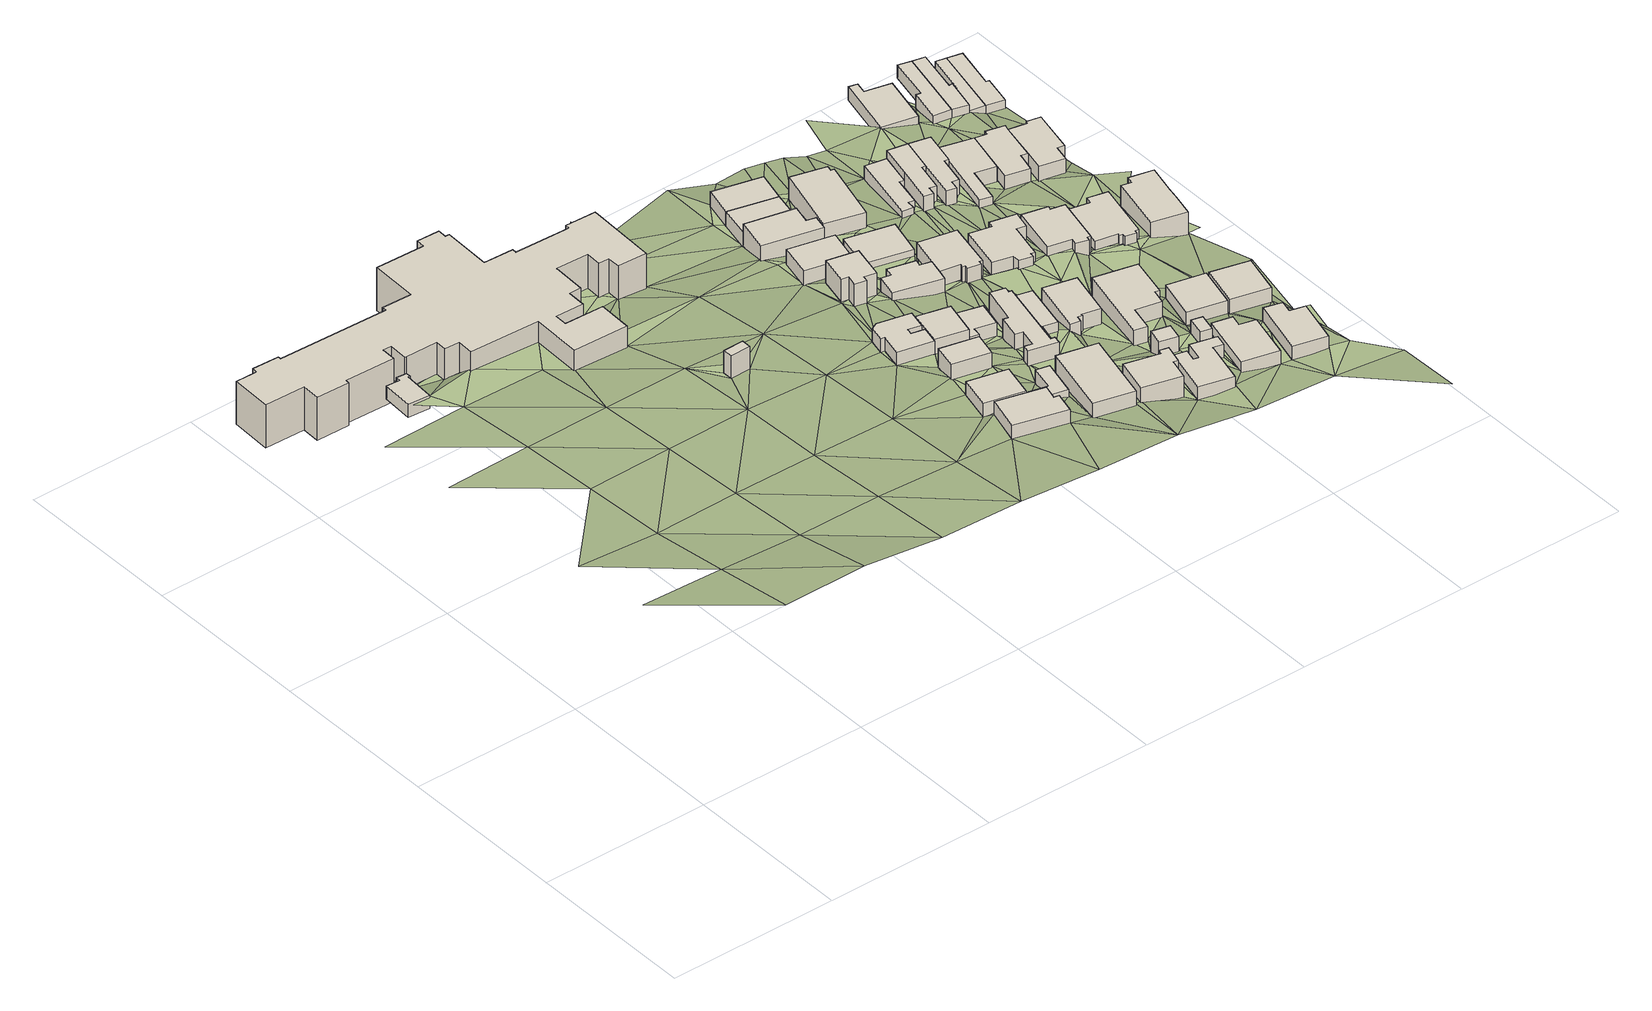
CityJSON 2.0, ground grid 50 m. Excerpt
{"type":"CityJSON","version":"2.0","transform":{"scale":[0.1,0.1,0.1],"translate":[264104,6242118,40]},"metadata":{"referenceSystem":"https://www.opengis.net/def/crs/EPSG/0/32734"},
"CityObjects":{
"building1":{"type":"Building","attributes":{"building":"school","building:levels":"1","footprint":{"type":"Polygon"},"plus_code":"C5XXXQXJ+XHW","ground_height":53.43,"building_height":4.1,"roof_height":57.53},"geometry":[{"type":"Solid","lod":"1","boundaries":[[[[0,1,2,3]],[[1,4,5,2]],[[4,6,7,5]],[[6,8,9,7]],[[8,10,11,9]],[[10,12,13,11]],[[12,14,15,13]],[[14,16,17,15]],[[16,0,3,17]],[[3,2,5,7,9,11,13,15,17]],[[16,14,12,10,8,6,4,1,0]]]]}]},
"building2":{"type":"Building","attributes":{"building":"school","building:levels":"3","footprint":{"type":"Polygon"},"plus_code":"C8X2X3XG+XJR","ground_height":52.92,"building_height":9.7,"roof_height":62.62},"geometry":[{"type":"Solid","lod":"1","boundaries":[[[[18,19,3,20,21,2]],[[19,22,23,20,3]],[[22,24,25,23]],[[24,26,27,25]],[[26,28,29,27]],[[28,30,31,29]],[[30,32,33,31]],[[32,34,35,33]],[[34,36,37,35]],[[36,38,39,37]],[[38,40,41,39]],[[40,42,43,41]],[[42,44,45,43]],[[44,46,47,45]],[[46,48,49,47]],[[48,50,51,49]],[[50,52,53,51]],[[52,54,55,53]],[[54,56,57,55]],[[56,58,59,57]],[[58,60,61,59]],[[60,62,63,61]],[[62,64,65,63]],[[64,66,67,65]],[[66,68,69,67]],[[68,70,71,69]],[[70,72,73,71]],[[72,74,75,73]],[[74,76,77,75]],[[76,78,79,77]],[[78,80,81,79]],[[80,82,83,81]],[[82,84,85,83]],[[84,86,87,85]],[[86,88,89,87]],[[88,90,91,89]],[[90,92,93,91]],[[92,94,95,93]],[[94,96,97,95]],[[96,98,99,97]],[[98,100,101,99]],[[100,102,103,101]],[[102,104,105,103]],[[104,106,107,105]],[[106,108,109,107]],[[108,110,111,109]],[[110,112,113,111]],[[112,114,115,113]],[[114,18,2,21,115]],[[21,20,23,25,27,29,31,33,35,37,39,41,43,45,47,49,51,53,55,57,59,61,63,65,67,69,71,73,75,77,79,81,83,85,87,89,91,93,95,97,99,101,103,105,107,109,111,113,115]],[[114,112,110,108,106,104,102,100,98,96,94,92,90,88,86,84,82,80,78,76,74,72,70,68,66,64,62,60,58,56,54,52,50,48,46,44,42,40,38,36,34,32,30,28,26,24,22,19,18]]]]}]},
"building3":{"type":"Building","attributes":{"address":"107 Mountain Road Woodstock Cape Town","building":"office","building:levels":"2","footprint":{"type":"Polygon"},"plus_code":"C9X7XHXH+XFV","ground_height":60.04,"building_height":6.9,"roof_height":66.94},"geometry":[{"type":"Solid","lod":"1","boundaries":[[[[116,117,118,119]],[[117,120,121,118]],[[120,122,123,121]],[[122,116,119,123]],[[119,118,121,123]],[[122,120,117,116]]]]}]},
"building4":{"type":"Building","attributes":{"address":"113 Mountain Road Woodstock Cape Town","building":"house","building:levels":"1","footprint":{"type":"Polygon"},"plus_code":"CFX9XHXG+X7X","ground_height":62.01,"building_height":4.1,"roof_height":66.11},"geometry":[{"type":"Solid","lod":"1","boundaries":[[[[124,125,126,127]],[[125,128,129,126]],[[128,130,131,129]],[[130,132,133,131]],[[132,134,135,133]],[[134,124,127,135]],[[127,126,129,131,133,135]],[[134,132,130,128,125,124]]]]}]},
"building5":{"type":"Building","attributes":{"address":"111 Mountain Road Woodstock Cape Town","building":"house","building:levels":"1","footprint":{"type":"Polygon"},"plus_code":"CFX9XMX2+X7W","ground_height":60.05,"building_height":4.1,"roof_height":64.15},"geometry":[{"type":"Solid","lod":"1","boundaries":[[[[136,137,138,139]],[[137,140,141,138]],[[140,142,143,141]],[[142,136,139,143]],[[139,138,141,143]],[[142,140,137,136]]]]}]},
"building6":{"type":"Building","attributes":{"address":"107 Mountain Road Woodstock Cape Town","building":"yes","building:levels":"1","footprint":{"type":"Polygon"},"plus_code":"CFX5X6XV+XGR","ground_height":58.37,"building_height":4.1,"roof_height":62.47},"geometry":[{"type":"Solid","lod":"1","boundaries":[[[[144,145,146,147]],[[145,148,149,146]],[[148,150,151,149]],[[150,152,153,151]],[[152,154,155,153]],[[154,156,157,155]],[[156,158,159,157]],[[158,160,161,159]],[[160,162,163,161]],[[162,164,165,163]],[[164,144,147,165]],[[147,146,149,151,153,155,157,159,161,163,165]],[[164,162,160,158,156,154,152,150,148,145,144]]]]}]},
"building7":{"type":"Building","attributes":{"building":"service","building:levels":"1","footprint":{"type":"Polygon"},"plus_code":"CFXGXWXQ+X8V","ground_height":60.05,"building_height":4.1,"roof_height":64.15},"geometry":[{"type":"Solid","lod":"1","boundaries":[[[[166,167,168,169]],[[167,170,171,168]],[[170,172,173,171]],[[172,166,169,173]],[[169,168,171,173]],[[172,170,167,166]]]]}]},
"building8":{"type":"Building","attributes":{"address":"Woodstock Cape Town","building":"yes","building:levels":"1","footprint":{"type":"Polygon"},"plus_code":"CGX4XGXR+XPR","ground_height":57.74,"building_height":4.1,"roof_height":61.84},"geometry":[{"type":"Solid","lod":"1","boundaries":[[[[174,175,176,177]],[[175,178,179,176]],[[178,180,181,179]],[[180,182,183,181]],[[182,184,185,183]],[[184,174,177,185]],[[177,176,179,181,183,185]],[[184,182,180,178,175,174]]]]}]},
"building9":{"type":"Building","attributes":{"address":"8 Balfour Street Woodstock Cape Town","building":"semidetached_house","building:levels":"1","footprint":{"type":"Polygon"},"plus_code":"CFXQX2X3+XHR","ground_height":58.37,"building_height":4.1,"roof_height":62.47},"geometry":[{"type":"Solid","lod":"1","boundaries":[[[[186,187,188,189,190,191]],[[187,192,193,189,188]],[[192,194,195,193]],[[194,186,191,190,195]],[[190,189,193,195]],[[194,192,187,186]]]]}]},
"building10":{"type":"Building","attributes":{"address":"54 Palmerston Road Woodstock Cape Town","building":"house","building:levels":"1","footprint":{"type":"Polygon"},"plus_code":"CGXGX5XW+XVR","ground_height":59.86,"building_height":4.1,"roof_height":63.96},"geometry":[{"type":"Solid","lod":"1","boundaries":[[[[196,197,198,199]],[[197,200,201,198]],[[200,202,203,201]],[[202,196,199,203]],[[199,198,201,203]],[[202,200,197,196]]]]}]},
"building11":{"type":"Building","attributes":{"address":"1 Balfour Street Woodstock Cape Town","building":"house","building:levels":"2","footprint":{"type":"Polygon"},"plus_code":"CFXHXQX2+X3X","ground_height":56.08,"building_height":6.9,"roof_height":62.98},"geometry":[{"type":"Solid","lod":"1","boundaries":[[[[204,205,206,207]],[[205,208,209,206]],[[208,210,211,209]],[[210,212,213,211]],[[212,214,215,213]],[[214,216,217,215]],[[216,218,219,217]],[[218,204,207,219]],[[207,206,209,211,213,215,217,219]],[[218,216,214,212,210,208,205,204]]]]}]},
"building12":{"type":"Building","attributes":{"address":"10 Balfour Street Woodstock Cape Town","building":"semidetached_house","building:levels":"1","footprint":{"type":"Polygon"},"plus_code":"CGX6X3XF+X4V","ground_height":55.9,"building_height":4.1,"roof_height":60},"geometry":[{"type":"Solid","lod":"1","boundaries":[[[[186,194,220,191]],[[194,221,222,220]],[[221,223,224,222]],[[223,225,226,224]],[[225,227,228,226]],[[227,186,191,228]],[[191,220,222,224,226,228]],[[227,225,223,221,194,186]]]]}]},
"building13":{"type":"Building","attributes":{"building":"house","building:levels":"1","footprint":{"type":"Polygon"},"plus_code":"CFXMXJX7+XXV","ground_height":53.31,"building_height":4.1,"roof_height":57.41},"geometry":[{"type":"Solid","lod":"1","boundaries":[[[[229,230,231,232]],[[230,233,234,231]],[[233,235,236,234]],[[235,237,238,236]],[[237,239,240,238]],[[239,229,232,240]],[[232,231,234,236,238,240]],[[239,237,235,233,230,229]]]]}]},
"building14":{"type":"Building","attributes":{"address":"12B Balfour Street Woodstock Cape Town","building":"semidetached_house","building:levels":"1","footprint":{"type":"Polygon"},"plus_code":"CGXGXVX8+X3X","ground_height":57.74,"building_height":4.1,"roof_height":61.84},"geometry":[{"type":"Solid","lod":"1","boundaries":[[[[241,242,243,244,245]],[[242,246,247,243]],[[246,248,249,247]],[[248,250,251,249]],[[250,252,253,251]],[[252,254,255,253]],[[254,256,257,255]],[[256,258,259,257]],[[258,260,261,259]],[[260,262,263,261]],[[262,264,265,263]],[[264,266,267,268,265]],[[266,269,270,271,268,267]],[[269,241,245,244,271,270]],[[244,243,247,249,251,253,255,257,259,261,263,265,268,271]],[[269,266,264,262,260,258,256,254,252,250,248,246,242,241]]]]}]},
"building15":{"type":"Building","attributes":{"address":"52 Palmerston Road Woodstock Cape Town","building":"house","building:levels":"1","footprint":{"type":"Polygon"},"plus_code":"CHX5X5X6+XWR","ground_height":59.86,"building_height":4.1,"roof_height":63.96},"geometry":[{"type":"Solid","lod":"1","boundaries":[[[[272,273,274,275]],[[273,276,277,274]],[[276,278,279,277]],[[278,280,281,279]],[[280,282,283,281]],[[282,284,285,283]],[[284,286,287,285]],[[286,272,275,287]],[[275,274,277,279,281,283,285,287]],[[286,284,282,280,278,276,273,272]]]]}]},
"building16":{"type":"Building","attributes":{"address":"101 Mountain Road Woodstock Cape Town","building":"house","building:levels":"1","footprint":{"type":"Polygon"},"plus_code":"CFXJXHXF+X3R","ground_height":53.31,"building_height":4.1,"roof_height":57.41},"geometry":[{"type":"Solid","lod":"1","boundaries":[[[[288,289,290,291,292,293]],[[289,294,295,291,290]],[[294,296,297,295]],[[296,298,299,297]],[[298,300,301,299]],[[300,288,293,292,301]],[[292,291,295,297,299,301]],[[300,298,296,294,289,288]]]]}]},
"building17":{"type":"Building","attributes":{"address":"3 Balfour Street Woodstock Cape Town","building":"carport","building:levels":"1","footprint":{"type":"Polygon"},"plus_code":"CGX6XMXF+XXX","ground_height":53.8,"building_height":4.1,"roof_height":57.9},"geometry":[{"type":"Solid","lod":"1","boundaries":[[[[302,303,304,305]],[[303,306,307,304]],[[306,308,309,307]],[[308,310,311,309]],[[310,312,313,311]],[[312,314,315,313]],[[314,316,317,315]],[[316,318,319,317]],[[318,302,305,319]],[[305,304,307,309,311,313,315,317,319]],[[318,316,314,312,310,308,306,303,302]]]]}]},
"building18":{"type":"Building","attributes":{"address":"Balfour Street Woodstock Cape Town","building":"semidetached_house","building:levels":"1","footprint":{"type":"Polygon"},"plus_code":"CGXWX6X9+X5W","ground_height":55.9,"building_height":4.1,"roof_height":60},"geometry":[{"type":"Solid","lod":"1","boundaries":[[[[241,269,270,245]],[[269,266,267,270]],[[266,320,321,267]],[[320,322,323,321]],[[322,324,325,323]],[[324,241,245,325]],[[245,270,267,321,323,325]],[[324,322,320,266,269,241]]]]}]},
"building19":{"type":"Building","attributes":{"address":"99 Mountain Road Woodstock Cape Town","building":"house","building:levels":"1","footprint":{"type":"Polygon"},"plus_code":"CFXPXHXM+X3W","ground_height":50.61,"building_height":4.1,"roof_height":54.71},"geometry":[{"type":"Solid","lod":"1","boundaries":[[[[326,327,293,328]],[[327,329,330,293]],[[329,331,332,330]],[[331,326,328,332]],[[328,293,330,332]],[[331,329,327,326]]]]}]},
"building20":{"type":"Building","attributes":{"address":"97 Mountain Road Woodstock Cape Town","building":"house","building:levels":"1","footprint":{"type":"Polygon"},"plus_code":"CFXRXMXP+X4W","ground_height":50.61,"building_height":4.1,"roof_height":54.71},"geometry":[{"type":"Solid","lod":"1","boundaries":[[[[326,331,332,328]],[[331,333,334,332]],[[333,335,336,334]],[[335,326,328,336]],[[328,332,334,336]],[[335,333,331,326]]]]}]},
"building21":{"type":"Building","attributes":{"address":"50 Palmerston Road Woodstock Cape Town","building":"house","building:levels":"1","footprint":{"type":"Polygon"},"plus_code":"CHXPXHXM+XPX","ground_height":57.45,"building_height":4.1,"roof_height":61.55},"geometry":[{"type":"Solid","lod":"1","boundaries":[[[[337,338,339,340]],[[338,341,342,339]],[[341,343,344,342]],[[343,345,346,344]],[[345,347,348,346]],[[347,349,350,348]],[[349,351,352,350]],[[351,353,354,352]],[[353,355,356,354]],[[355,337,340,356]],[[340,339,342,344,346,348,350,352,354,356]],[[355,353,351,349,347,345,343,341,338,337]]]]}]},
"building22":{"type":"Building","attributes":{"building":"yes","building:levels":"1","footprint":{"type":"Polygon"},"plus_code":"CGXCXXXW+XGV","ground_height":51.17,"building_height":4.1,"roof_height":55.27},"geometry":[{"type":"Solid","lod":"1","boundaries":[[[[357,358,359,360]],[[358,361,362,359]],[[361,363,364,362]],[[363,357,360,364]],[[360,359,362,364]],[[363,361,358,357]]]]}]},
"building23":{"type":"Building","attributes":{"building":"yes","building:levels":"1","footprint":{"type":"Polygon"},"plus_code":"CHXQXGX3+X8W","ground_height":57.45,"building_height":4.1,"roof_height":61.55},"geometry":[{"type":"Solid","lod":"1","boundaries":[[[[365,366,367,368]],[[366,369,370,367]],[[369,371,372,370]],[[371,365,368,372]],[[368,367,370,372]],[[371,369,366,365]]]]}]},
"building24":{"type":"Building","attributes":{"address":"18 Balfour Street Woodstock Cape Town","building":"house","building:levels":"1","footprint":{"type":"Polygon"},"plus_code":"CHXCXCX9+X6X","ground_height":55.25,"building_height":4.1,"roof_height":59.35},"geometry":[{"type":"Solid","lod":"1","boundaries":[[[[373,374,375,376]],[[374,377,378,375]],[[377,379,380,378]],[[379,381,382,380]],[[381,383,384,382]],[[383,385,386,384]],[[385,387,388,386]],[[387,373,376,388]],[[376,375,378,380,382,384,386,388]],[[387,385,383,381,379,377,374,373]]]]}]},
"building25":{"type":"Building","attributes":{"address":"7 Balfour Street Woodstock Cape Town","building":"house","building:levels":"1","footprint":{"type":"Polygon"},"plus_code":"CGXWXXXJ+X3X","ground_height":53.8,"building_height":4.1,"roof_height":57.9},"geometry":[{"type":"Solid","lod":"1","boundaries":[[[[389,390,305,304]],[[390,391,392,305]],[[391,393,394,392]],[[393,395,396,394]],[[395,397,398,396]],[[397,399,400,398]],[[399,401,402,400]],[[401,403,404,402]],[[403,405,406,404]],[[405,407,408,406]],[[407,389,304,408]],[[304,305,392,394,396,398,400,402,404,406,408]],[[407,405,403,401,399,397,395,393,391,390,389]]]]}]},
"building26":{"type":"Building","attributes":{"address":"113 Chamberlain Street Woodstock Cape Town","building":"house","building:levels":"1","footprint":{"type":"Polygon"},"plus_code":"CGXHXHXV+X3X","ground_height":51.17,"building_height":4.1,"roof_height":55.27},"geometry":[{"type":"Solid","lod":"1","boundaries":[[[[409,410,411,412]],[[410,413,414,411]],[[413,415,416,414]],[[415,417,418,416]],[[417,419,420,418]],[[419,409,412,420]],[[412,411,414,416,418,420]],[[419,417,415,413,410,409]]]]}]},
"building27":{"type":"Building","attributes":{"building":"yes","building:levels":"1","footprint":{"type":"Polygon"},"plus_code":"CJX6XWXW+XPV","ground_height":57.45,"building_height":4.1,"roof_height":61.55},"geometry":[{"type":"Solid","lod":"1","boundaries":[[[[421,422,423,424]],[[422,425,426,423]],[[425,427,428,426]],[[427,421,424,428]],[[424,423,426,428]],[[427,425,422,421]]]]}]},
"building28":{"type":"Building","attributes":{"address":"20 Balfour Street Woodstock Cape Town","building":"house","building:levels":"1","footprint":{"type":"Polygon"},"plus_code":"CJX4X6X7+XFW","ground_height":55.25,"building_height":4.1,"roof_height":59.35},"geometry":[{"type":"Solid","lod":"1","boundaries":[[[[429,430,431,432]],[[430,433,434,431]],[[433,435,436,434]],[[435,437,438,436]],[[437,439,440,438]],[[439,441,442,440]],[[441,443,444,442]],[[443,429,432,444]],[[432,431,434,436,438,440,442,444]],[[443,441,439,437,435,433,430,429]]]]}]},
"building29":{"type":"Building","attributes":{"address":"48 Palmerston Road Woodstock Cape Town","building":"house","building:levels":"1","footprint":{"type":"Polygon"},"plus_code":"CJXGXVX4+X6V","ground_height":56.21,"building_height":4.1,"roof_height":60.31},"geometry":[{"type":"Solid","lod":"1","boundaries":[[[[445,446,447,448]],[[446,449,450,447]],[[449,451,452,450]],[[451,453,454,452]],[[453,455,456,454]],[[455,445,448,456]],[[448,447,450,452,454,456]],[[455,453,451,449,446,445]]]]}]},
"building30":{"type":"Building","attributes":{"address":"Balfour Street Woodstock Cape Town","building":"house","building:levels":"1","footprint":{"type":"Polygon"},"plus_code":"CHXHXXX6+X2X","ground_height":51.7,"building_height":4.1,"roof_height":55.8},"geometry":[{"type":"Solid","lod":"1","boundaries":[[[[457,458,459,460]],[[458,461,462,459]],[[461,463,464,462]],[[463,465,466,464]],[[465,467,468,466]],[[467,469,470,468]],[[469,471,472,470]],[[471,473,474,472]],[[473,475,476,474]],[[475,477,478,476]],[[477,479,480,478]],[[479,457,460,480]],[[460,459,462,464,466,468,470,472,474,476,478,480]],[[479,477,475,473,471,469,467,465,463,461,458,457]]]]}]},
"building31":{"type":"Building","attributes":{"address":"46 Palmerston Road Woodstock Cape Town","building":"house","building:levels":"1","footprint":{"type":"Polygon"},"plus_code":"CMX6X3XX+XVW","ground_height":56.21,"building_height":4.1,"roof_height":60.31},"geometry":[{"type":"Solid","lod":"1","boundaries":[[[[481,482,483,484]],[[482,485,486,483]],[[485,487,488,486]],[[487,489,490,488]],[[489,491,492,490]],[[491,481,484,492]],[[484,483,486,488,490,492]],[[491,489,487,485,482,481]]]]}]},
"building32":{"type":"Building","attributes":{"address":"22 Balfour Street Woodstock 7925 Cape Town","building":"house","building:levels":"1","footprint":{"type":"Polygon"},"plus_code":"CJXRX3X6+XWR","ground_height":52.6,"building_height":4.1,"roof_height":56.7},"geometry":[{"type":"Solid","lod":"1","boundaries":[[[[493,494,495,496]],[[494,497,498,495]],[[497,499,500,498]],[[499,493,496,500]],[[496,495,498,500]],[[499,497,494,493]]]]}]},
"building33":{"type":"Building","attributes":{"address":"109 Chamberlain Street Woodstock Cape Town","building":"house","building:levels":"1","footprint":{"type":"Polygon"},"plus_code":"CHXHXVX3+X8V","ground_height":46.69,"building_height":4.1,"roof_height":50.79},"geometry":[{"type":"Solid","lod":"1","boundaries":[[[[501,502,503,504]],[[502,505,506,503]],[[505,507,508,506]],[[507,509,510,508]],[[509,511,512,510]],[[511,513,514,512]],[[513,515,516,514]],[[515,501,504,516]],[[504,503,506,508,510,512,514,516]],[[515,513,511,509,507,505,502,501]]]]}]},
"building34":{"type":"Building","attributes":{"address":"9 Balfour Street Woodstock Cape Town","building":"house","building:levels":"1","footprint":{"type":"Polygon"},"plus_code":"CJX9X3XG+X8V","ground_height":51.7,"building_height":4.1,"roof_height":55.8},"geometry":[{"type":"Solid","lod":"1","boundaries":[[[[517,518,519,520]],[[518,521,522,519]],[[521,523,524,522]],[[523,525,526,524]],[[525,527,528,526]],[[527,529,530,528]],[[529,531,532,530]],[[531,533,534,532]],[[533,535,536,534]],[[535,517,520,536]],[[520,519,522,524,526,528,530,532,534,536]],[[535,533,531,529,527,525,523,521,518,517]]]]}]},
"building35":{"type":"Building","attributes":{"address":"107 Chamberlain Street Woodstock Cape Town","building":"house","building:levels":"1","footprint":{"type":"Polygon"},"plus_code":"CHXRXQXV+XFW","ground_height":49.17,"building_height":4.1,"roof_height":53.27},"geometry":[{"type":"Solid","lod":"1","boundaries":[[[[502,501,504,537,538,503]],[[501,539,540,537,504]],[[539,541,542,540]],[[541,543,544,542]],[[543,545,546,544]],[[545,547,548,546]],[[547,549,550,548]],[[549,551,552,550]],[[551,502,503,538,552]],[[538,537,540,542,544,546,548,550,552]],[[551,549,547,545,543,541,539,501,502]]]]}]},
"building36":{"type":"Building","attributes":{"address":"24 Balfour Street Woodstock 7925 Cape Town","building":"house","building:levels":"1","footprint":{"type":"Polygon"},"plus_code":"CMX9XMXP+XFV","ground_height":52.6,"building_height":4.1,"roof_height":56.7},"geometry":[{"type":"Solid","lod":"1","boundaries":[[[[553,554,555,556]],[[554,557,558,555]],[[557,559,560,558]],[[559,553,556,560]],[[556,555,558,560]],[[559,557,554,553]]]]}]},
"building37":{"type":"Building","attributes":{"address":"105 Chamberlain Street Woodstock Cape Town","building":"house","building:levels":"1","footprint":{"type":"Polygon"},"plus_code":"CJX4XMXR+X4W","ground_height":49.17,"building_height":4.1,"roof_height":53.27},"geometry":[{"type":"Solid","lod":"1","boundaries":[[[[551,549,550,552]],[[549,561,562,550]],[[561,563,564,562]],[[563,565,566,564]],[[565,567,568,566]],[[567,569,570,568]],[[569,571,572,570]],[[571,573,574,572]],[[573,551,552,574]],[[552,550,562,564,566,568,570,572,574]],[[573,571,569,567,565,563,561,549,551]]]]}]},
"building38":{"type":"Building","attributes":{"address":"11 Balfour Street Woodstock Cape Town","building":"house","building:levels":"1","footprint":{"type":"Polygon"},"plus_code":"CJXXXWXG+X4X","ground_height":49.46,"building_height":4.1,"roof_height":53.56},"geometry":[{"type":"Solid","lod":"1","boundaries":[[[[575,576,577,578]],[[576,579,580,577]],[[579,581,582,580]],[[581,583,584,582]],[[583,585,586,584]],[[585,587,588,586]],[[587,589,590,588]],[[589,591,592,590]],[[591,593,594,592]],[[593,595,596,594]],[[595,597,598,596]],[[597,575,578,598]],[[578,577,580,582,584,586,588,590,592,594,596,598]],[[597,595,593,591,589,587,585,583,581,579,576,575]]]]}]},
"building39":{"type":"Building","attributes":{"address":"Chamberlain Street Woodstock Cape Town","building":"house","building:levels":"1","footprint":{"type":"Polygon"},"plus_code":"CJXHXCXW+X4X","ground_height":47.06,"building_height":4.1,"roof_height":51.16},"geometry":[{"type":"Solid","lod":"1","boundaries":[[[[599,600,601,602]],[[600,603,604,601]],[[603,605,606,604]],[[605,607,608,606]],[[607,609,610,608]],[[609,599,602,610]],[[602,601,604,606,608,610]],[[609,607,605,603,600,599]]]]}]},
"building40":{"type":"Building","attributes":{"address":"103 Chamberlain Street Woodstock Cape Town","building":"house","building:levels":"1","footprint":{"type":"Polygon"},"plus_code":"CMX2XMX5+X8X","ground_height":47.06,"building_height":4.1,"roof_height":51.16},"geometry":[{"type":"Solid","lod":"1","boundaries":[[[[611,612,602,601]],[[612,613,614,602]],[[613,615,616,614]],[[615,617,618,616]],[[617,619,620,618]],[[619,621,622,620]],[[621,623,624,622]],[[623,625,626,624]],[[625,627,628,626]],[[627,611,601,628]],[[601,602,614,616,618,620,622,624,626,628]],[[627,625,623,621,619,617,615,613,612,611]]]]}]},
"building41":{"type":"Building","attributes":{"address":"15 Balfour Street Woodstock Cape Town","building":"house","building:levels":"1","footprint":{"type":"Polygon"},"plus_code":"CMXJXRX6+X9R","ground_height":51.35,"building_height":4.1,"roof_height":55.45},"geometry":[{"type":"Solid","lod":"1","boundaries":[[[[629,630,631,632,633,634]],[[630,635,636,632,631]],[[635,637,638,636]],[[637,639,640,638]],[[639,641,642,640]],[[641,643,644,642]],[[643,645,646,644]],[[645,629,634,633,646]],[[633,632,636,638,640,642,644,646]],[[645,643,641,639,637,635,630,629]]]]}]},
"building42":{"type":"Building","attributes":{"address":"104 Chamberlain Street Woodstock 7925 Cape Town","building":"house","building:levels":"1","footprint":{"type":"Polygon"},"plus_code":"CJXMX2XQ+XXX","ground_height":42.56,"building_height":4.1,"roof_height":46.66},"geometry":[{"type":"Solid","lod":"1","boundaries":[[[[647,648,649,650]],[[648,651,652,649]],[[651,653,654,652]],[[653,655,656,654]],[[655,657,658,656]],[[657,647,650,658]],[[650,649,652,654,656,658]],[[657,655,653,651,648,647]]]]}]},
"building43":{"type":"Building","attributes":{"address":"101 Chamberlain Street Woodstock Cape Town","building":"house","building:levels":"1","footprint":{"type":"Polygon"},"plus_code":"CMXFXXX9+X9X","ground_height":47.06,"building_height":4.1,"roof_height":51.16},"geometry":[{"type":"Solid","lod":"1","boundaries":[[[[659,660,620,622]],[[660,661,662,620]],[[661,663,664,662]],[[663,665,666,664]],[[665,667,668,666]],[[667,669,670,668]],[[669,671,672,670]],[[671,673,674,672]],[[673,659,622,674]],[[622,620,662,664,666,668,670,672,674]],[[673,671,669,667,665,663,661,660,659]]]]}]},
"building44":{"type":"Building","attributes":{"address":"102 Chamberlain Street Woodstock 7925 Cape Town","building":"house","building:levels":"1","footprint":{"type":"Polygon"},"plus_code":"CMX7XXXV+XCW","ground_height":42.56,"building_height":4.1,"roof_height":46.66},"geometry":[{"type":"Solid","lod":"1","boundaries":[[[[675,676,677,678]],[[676,679,680,677]],[[679,681,682,680]],[[681,683,684,682]],[[683,685,686,684]],[[685,675,678,686]],[[678,677,680,682,684,686]],[[685,683,681,679,676,675]]]]}]},
"building45":{"type":"Building","attributes":{"address":"102A Chamberlain Street Woodstock 7925 Cape Town","building":"house","building:levels":"1","footprint":{"type":"Polygon"},"plus_code":"CMXFXHX9+X5R","ground_height":42.56,"building_height":4.1,"roof_height":46.66},"geometry":[{"type":"Solid","lod":"1","boundaries":[[[[676,675,678,677]],[[675,687,688,689,678]],[[687,690,691,692,689,688]],[[690,693,694,692,691]],[[693,695,696,694]],[[695,676,677,696]],[[677,678,689,692,694,696]],[[695,693,690,687,675,676]]]]}]},
"building46":{"type":"Building","attributes":{"address":"100 Chamberlain Street Woodstock 7925 Cape Town","building":"house","building:levels":"1","footprint":{"type":"Polygon"},"plus_code":"CMXQXCX9+XMW","ground_height":40.67,"building_height":4.1,"roof_height":44.77},"geometry":[{"type":"Solid","lod":"1","boundaries":[[[[697,698,688,691]],[[698,699,700,688]],[[699,701,702,700]],[[701,703,704,702]],[[703,705,706,704]],[[705,697,691,706]],[[691,688,700,702,704,706]],[[705,703,701,699,698,697]]]]}]},
"building47":{"type":"Building","attributes":{"address":"98 Chamberlain Street Woodstock 7925 Cape Town","building":"house","building:levels":"1","footprint":{"type":"Polygon"},"plus_code":"CMXWXVX6+X7W","ground_height":40.67,"building_height":4.1,"roof_height":44.77},"geometry":[{"type":"Solid","lod":"1","boundaries":[[[[701,699,700,702]],[[699,707,708,700]],[[707,709,710,708]],[[709,711,712,710]],[[711,713,714,712]],[[713,701,702,714]],[[702,700,708,710,712,714]],[[713,711,709,707,699,701]]]]}]},
"terrain1":{"type":"TINRelief","geometry":[{"type":"CompositeSurface","lod":"1","boundaries":[[[715,716,717]],[[718,717,719]],[[719,720,718]],[[716,721,717]],[[717,722,719]],[[723,724,720]],[[717,721,722]],[[725,726,723]],[[720,719,727]],[[719,722,728]],[[723,720,727]],[[727,719,728]],[[725,729,730]],[[722,721,731]],[[6,4,8]],[[4,732,8]],[[16,14,729]],[[732,4,1]],[[733,734,732]],[[732,1,733]],[[725,723,735]],[[729,725,736]],[[16,729,737]],[[738,728,722]],[[16,739,0]],[[727,735,723]],[[736,737,729]],[[738,722,731]],[[737,739,16]],[[725,740,736]],[[736,741,737]],[[735,740,725]],[[727,728,742]],[[743,728,738]],[[742,735,727]],[[742,728,743]],[[744,738,731]],[[745,740,735]],[[746,736,740]],[[740,745,746]],[[745,735,747]],[[743,738,748]],[[747,735,742]],[[748,738,744]],[[749,745,747]],[[743,750,742]],[[117,747,742]],[[748,751,743]],[[752,753,754]],[[120,117,742]],[[747,117,116]],[[753,755,754]],[[743,751,750]],[[747,116,122]],[[744,125,748]],[[756,755,749]],[[120,742,750]],[[757,754,758]],[[755,758,754]],[[747,759,749]],[[760,72,761]],[[125,744,762]],[[122,759,747]],[[763,755,756]],[[137,751,748]],[[758,755,763]],[[756,749,764]],[[759,122,120]],[[758,765,766]],[[748,125,124]],[[750,759,120]],[[748,124,137]],[[765,758,763]],[[767,760,768]],[[766,765,769]],[[751,154,750]],[[764,749,759]],[[763,756,764]],[[760,767,770]],[[751,137,136]],[[771,765,763]],[[772,767,768]],[[762,128,125]],[[751,136,773]],[[751,773,154]],[[759,750,148]],[[750,154,150]],[[763,764,774]],[[137,124,775]],[[150,148,750]],[[776,128,762]],[[775,124,777]],[[778,773,136]],[[124,134,777]],[[152,150,154]],[[773,166,154]],[[136,142,778]],[[779,774,780]],[[759,781,764]],[[148,782,759]],[[134,132,130]],[[777,783,775]],[[128,784,130]],[[785,773,778]],[[154,166,156]],[[786,767,779]],[[142,775,783]],[[784,128,776]],[[787,774,764]],[[785,778,142]],[[777,134,788]],[[788,134,130]],[[784,788,130]],[[148,145,782]],[[759,782,781]],[[142,783,174]],[[156,166,789]],[[162,160,164]],[[158,156,790]],[[783,791,174]],[[774,288,780]],[[158,164,160]],[[785,142,174]],[[158,790,792]],[[156,793,790]],[[776,794,784]],[[158,792,164]],[[145,212,782]],[[784,200,788]],[[780,795,779]],[[793,156,789]],[[144,214,145]],[[796,764,781]],[[164,792,144]],[[212,145,214]],[[787,764,796]],[[174,797,785]],[[789,785,798]],[[288,774,787]],[[184,788,200]],[[799,794,776]],[[208,782,210]],[[212,210,782]],[[797,174,184]],[[797,798,785]],[[208,781,782]],[[793,789,221]],[[144,792,186]],[[797,184,200]],[[781,208,205]],[[789,800,221]],[[798,800,789]],[[801,214,144]],[[799,776,337]],[[801,144,186]],[[216,214,218]],[[288,795,780]],[[802,794,799]],[[797,200,803]],[[804,800,798]],[[801,218,214]],[[796,781,805]],[[223,221,225]],[[205,806,781]],[[800,252,221]],[[796,805,787]],[[807,800,804]],[[252,225,221]],[[779,795,808]],[[197,794,802]],[[218,801,314]],[[197,803,200]],[[809,337,776]],[[810,205,204]],[[205,810,806]],[[218,314,204]],[[225,252,250]],[[273,799,337]],[[318,801,186]],[[225,250,227]],[[811,787,805]],[[186,227,812]],[[813,810,204]],[[204,314,310]],[[288,814,795]],[[312,310,314]],[[282,197,802]],[[803,815,816]],[[248,227,250]],[[318,186,812]],[[204,817,813]],[[817,204,310]],[[815,803,197]],[[818,816,819]],[[282,802,284]],[[278,273,337]],[[812,227,248]],[[278,276,273]],[[820,795,814]],[[229,811,805]],[[815,819,816]],[[229,813,817]],[[278,337,355]],[[820,808,795]],[[821,337,809]],[[815,197,822]],[[282,823,197]],[[358,229,817]],[[812,248,824]],[[817,310,825]],[[280,278,355]],[[246,242,241]],[[318,812,824]],[[822,197,826]],[[229,358,811]],[[823,371,197]],[[282,280,823]],[[248,246,824]],[[825,310,308]],[[306,827,308]],[[197,371,826]],[[828,811,358]],[[355,823,280]],[[829,830,831]],[[815,374,819]],[[246,241,324]],[[302,318,832]],[[306,303,827]],[[828,831,811]],[[829,831,828]],[[833,822,834]],[[824,832,318]],[[819,374,324]],[[835,308,827]],[[349,836,351]],[[355,347,823]],[[836,353,351]],[[302,832,837]],[[347,355,353]],[[838,808,820]],[[827,303,835]],[[828,358,839]],[[324,840,246]],[[824,246,840]],[[836,349,347]],[[841,834,822]],[[347,353,836]],[[825,308,835]],[[832,824,842]],[[826,841,822]],[[843,834,841]],[[844,823,347]],[[445,821,809]],[[828,410,829]],[[821,845,341]],[[371,846,826]],[[374,840,324]],[[820,333,838]],[[839,358,357]],[[829,410,331]],[[828,839,847]],[[846,371,848]],[[844,347,421]],[[849,840,850]],[[845,343,341]],[[821,445,845]],[[405,825,835]],[[457,850,840]],[[421,347,345]],[[331,410,333]],[[826,851,841]],[[844,427,848]],[[840,374,852]],[[345,343,845]],[[427,844,421]],[[839,357,847]],[[445,809,853]],[[357,825,405]],[[840,852,457]],[[854,846,848]],[[405,850,457]],[[345,422,421]],[[845,855,345]],[[856,846,854]],[[333,410,857]],[[858,374,373]],[[851,373,841]],[[852,374,858]],[[838,333,859]],[[854,848,427]],[[422,345,855]],[[457,852,458]],[[860,847,357]],[[457,479,405]],[[855,425,422]],[[373,851,858]],[[861,333,857]],[[409,857,410]],[[497,427,425]],[[357,405,862]],[[854,427,497]],[[863,852,858]],[[861,859,333]],[[860,417,847]],[[425,855,451]],[[445,853,481]],[[862,860,357]],[[451,497,425]],[[864,854,865]],[[866,863,867]],[[497,865,854]],[[479,868,405]],[[869,863,858]],[[870,858,851]],[[871,445,481]],[[409,419,417]],[[869,867,863]],[[872,857,409]],[[449,446,451]],[[477,475,479]],[[405,868,862]],[[861,857,872]],[[446,445,871]],[[481,853,873]],[[865,497,494]],[[869,858,870]],[[469,867,869]],[[475,874,479]],[[497,451,499]],[[868,479,874]],[[491,451,446]],[[505,417,860]],[[409,417,505]],[[871,481,491]],[[441,865,494]],[[441,875,851]],[[876,877,862]],[[851,875,870]],[[876,862,868]],[[869,471,469]],[[446,871,491]],[[491,499,451]],[[878,873,853]],[[869,870,879]],[[409,880,872]],[[869,881,471]],[[882,874,475]],[[876,868,883]],[[505,880,409]],[[499,491,884]],[[883,885,876]],[[441,494,493]],[[471,881,473]],[[874,886,887]],[[473,888,475]],[[888,882,475]],[[882,886,874]],[[878,853,889]],[[889,853,890]],[[887,886,891]],[[886,882,891]],[[878,485,873]],[[499,884,493]],[[892,893,875]],[[487,485,489]],[[884,491,894]],[[533,473,881]],[[441,895,875]],[[891,882,896]],[[897,892,875]],[[898,882,888]],[[491,489,894]],[[899,880,505]],[[493,884,900]],[[441,493,895]],[[888,473,901]],[[891,896,902]],[[903,898,888]],[[904,898,903]],[[905,505,502]],[[901,473,533]],[[897,875,906]],[[505,905,899]],[[907,485,878]],[[892,897,529]],[[489,485,908]],[[906,875,895]],[[895,493,900]],[[903,888,909]],[[908,894,489]],[[910,897,911]],[[906,911,897]],[[531,529,533]],[[907,908,485]],[[551,905,502]],[[897,583,529]],[[583,533,529]],[[909,912,903]],[[911,906,913]],[[914,901,533]],[[906,895,915]],[[909,888,603]],[[907,916,908]],[[899,905,658]],[[533,583,914]],[[894,908,559]],[[613,917,901]],[[915,895,918]],[[905,551,658]],[[915,919,920]],[[895,900,921]],[[658,922,899]],[[919,915,918]],[[573,909,603]],[[923,900,559]],[[579,583,581]],[[914,583,579]],[[615,613,901]],[[914,615,901]],[[612,917,613]],[[573,658,551]],[[559,908,923]],[[921,918,895]],[[921,900,923]],[[924,919,918]],[[914,579,576]],[[611,573,603]],[[919,924,576]],[[615,914,925]],[[658,573,926]],[[914,576,927]],[[914,927,925]],[[573,611,928]],[[619,615,925]],[[617,615,619]],[[637,576,924]],[[926,573,928]],[[637,924,929]],[[611,627,625]],[[921,930,931]],[[927,576,637]],[[625,928,611]],[[925,927,932]],[[928,933,926]],[[623,928,625]],[[926,933,683]],[[934,932,927]],[[935,932,936]],[[927,637,937]],[[938,933,928]],[[936,932,934]],[[683,648,926]],[[623,621,939]],[[623,940,928]],[[936,934,941]],[[942,939,621]],[[940,938,928]],[[648,683,681]],[[936,941,669]],[[939,943,623]],[[623,944,940]],[[941,943,669]],[[943,944,623]],[[669,943,939]],[[945,944,943]],[[946,947,695]],[[703,947,948]]]}]}
},
"vertices":[
[399,1648,134],[394,1648,134],[394,1648,175],[399,1648,175],[369,1650,134],[369,1650,175],[368,1637,134],[368,1637,175],[329,1640,134],[329,1640,175],[323,1547,134],[323,1547,175],[387,1543,134],[387,1543,175],[393,1634,134],[393,1634,175],[399,1634,134],[399,1634,175],
[394,1648,93],[399,1648,93],[399,1648,226],[394,1648,226],[493,1646,93],[493,1646,226],[492,1613,93],[492,1613,226],[536,1611,93],[536,1611,226],[534,1563,93],[534,1563,226],[741,1555,93],[741,1555,226],[736,1408,93],[736,1408,226],[899,1402,93],[899,1402,226],[903,1502,93],[903,1502,226],[788,1506,93],[788,1506,226],[789,1542,93],[789,1542,226],[871,1539,93],[871,1539,226],[873,1594,93],[873,1594,226],[908,1593,93],[908,1593,226],[912,1692,93],[912,1692,226],[1007,1688,93],[1007,1688,226],[1005,1642,93],[1005,1642,226],[1036,1641,93],[1036,1641,226],[1035,1604,93],[1035,1604,226],[1122,1601,93],[1122,1601,226],[1130,1810,93],[1130,1810,226],[1040,1814,93],[1040,1814,226],[1039,1801,93],[1039,1801,226],[876,1807,93],[876,1807,226],[876,1820,93],[876,1820,226],[789,1824,93],[789,1824,226],[794,1966,93],[794,1966,226],[782,1967,93],[782,1967,226],[783,1993,93],[783,1993,226],[716,1996,93],[716,1996,226],[715,1970,93],[715,1970,226],[571,1975,93],[571,1975,226],[566,1837,93],[566,1837,226],[479,1840,93],[479,1840,226],[479,1827,93],[479,1827,226],[154,1838,93],[154,1838,226],[154,1847,93],[154,1847,226],[75,1850,93],[75,1850,226],[74,1834,93],[74,1834,226],[11,1836,93],[11,1836,226],[7,1716,93],[7,1716,226],[127,1712,93],[127,1712,226],[125,1659,93],[125,1659,226],[223,1656,93],[223,1656,226],[223,1667,93],[223,1667,226],[371,1663,93],[371,1663,226],[372,1705,93],[372,1705,226],[396,1704,93],[396,1704,226],
[986,1131,200],[986,1102,200],[986,1102,269],[986,1131,269],[1046,1103,200],[1046,1103,269],[1046,1132,200],[1046,1132,269],
[1378,559,220],[1350,455,220],[1350,455,261],[1378,559,261],[1502,415,220],[1502,415,261],[1518,477,220],[1518,477,261],[1503,480,220],[1503,480,261],[1515,523,220],[1515,523,261],
[1391,685,200],[1368,589,200],[1368,589,242],[1391,685,242],[1482,562,200],[1482,562,242],[1505,658,200],[1505,658,242],
[1477,1002,184],[1382,1024,184],[1382,1024,225],[1477,1002,225],[1362,1014,184],[1362,1014,225],[1351,968,184],[1351,968,225],[1363,966,184],[1363,966,225],[1348,901,184],[1348,901,225],[1449,878,184],[1449,878,225],[1461,930,184],[1461,930,225],[1423,939,184],[1423,939,225],[1427,955,184],[1427,955,225],[1464,947,184],[1464,947,225],
[1423,831,184],[1407,761,184],[1407,761,242],[1423,831,242],[1515,736,184],[1515,736,242],[1532,806,184],[1532,806,242],
[1573,638,177],[1556,567,177],[1556,567,218],[1573,638,218],[1505,580,177],[1505,580,218],[1497,545,177],[1497,545,218],[1586,524,177],[1586,524,218],[1612,629,177],[1612,629,218],
[1569,962,159],[1475,986,159],[1475,986,200],[1475,986,225],[1569,962,225],[1569,962,200],[1452,883,159],[1452,883,225],[1544,860,159],[1544,860,225],
[1694,393,177],[1745,602,177],[1745,602,240],[1694,393,240],[1630,629,177],[1630,629,240],[1579,420,177],[1579,420,240],
[1531,1275,161],[1443,1295,161],[1443,1295,230],[1531,1275,230],[1424,1211,161],[1424,1211,230],[1444,1207,161],[1444,1207,230],[1436,1176,161],[1436,1176,230],[1470,1168,161],[1470,1168,230],[1474,1185,161],[1474,1185,230],[1509,1177,161],[1509,1177,230],
[1544,860,200],[1572,855,159],[1572,855,200],[1576,879,159],[1576,879,200],[1635,865,159],[1635,865,200],[1653,939,159],[1653,939,200],
[1573,1418,112],[1442,1449,112],[1442,1449,174],[1573,1418,174],[1420,1353,112],[1420,1353,174],[1519,1330,112],[1519,1330,174],[1516,1319,112],[1516,1319,174],[1547,1311,112],[1547,1311,174],
[1731,924,159],[1723,925,159],[1723,925,218],[1731,924,218],[1731,924,200],[1726,942,159],[1726,942,218],[1683,953,159],[1683,953,218],[1655,844,159],[1655,844,218],[1641,848,159],[1641,848,218],[1624,781,159],[1624,781,218],[1648,776,159],[1648,776,218],[1635,724,159],[1635,724,218],[1612,730,159],[1612,730,218],[1607,709,159],[1607,709,218],[1690,688,159],[1690,688,218],[1694,710,159],[1694,710,200],[1694,710,218],[1682,712,159],[1682,712,200],[1682,712,218],
[1710,395,175],[1823,366,175],[1823,366,240],[1710,395,240],[1839,426,175],[1839,426,240],[1852,423,175],[1852,423,240],[1867,478,175],[1867,478,240],[1841,485,175],[1841,485,240],[1838,472,175],[1838,472,240],[1737,498,175],[1737,498,240],
[1425,1595,106],[1402,1498,106],[1402,1498,147],[1402,1498,174],[1425,1595,174],[1425,1595,147],[1571,1459,106],[1571,1459,174],[1581,1502,106],[1581,1502,174],[1554,1509,106],[1554,1509,174],[1567,1562,106],[1567,1562,174],
[1674,1135,138],[1685,1179,138],[1685,1179,179],[1674,1135,179],[1653,1188,138],[1653,1188,179],[1658,1206,138],[1658,1206,179],[1579,1226,138],[1579,1226,179],[1573,1200,138],[1573,1200,179],[1546,1207,138],[1546,1207,179],[1529,1141,138],[1529,1141,179],[1666,1105,138],[1666,1105,179],
[1712,781,159],[1712,781,200],[1754,771,159],[1754,771,200],[1786,910,159],[1786,910,200],
[1446,1688,85],[1425,1595,85],[1446,1688,147],[1567,1562,85],[1567,1562,147],[1586,1653,85],[1586,1653,147],
[1608,1740,85],[1608,1740,147],[1467,1775,85],[1467,1775,147],
[1842,334,175],[1940,309,175],[1940,309,215],[1842,334,215],[1972,435,175],[1972,435,215],[2001,428,175],[2001,428,215],[2010,463,175],[2010,463,215],[1933,482,175],[1933,482,215],[1919,426,175],[1919,426,215],[1905,430,175],[1905,430,215],[1914,465,175],[1914,465,215],[1877,474,175],[1877,474,215],
[1732,1380,112],[1596,1414,112],[1596,1414,153],[1732,1380,153],[1568,1305,112],[1568,1305,153],[1704,1271,112],[1704,1271,153],
[1883,536,152],[1935,522,152],[1935,522,215],[1883,536,215],[1947,570,152],[1947,570,215],[1895,583,152],[1895,583,215],
[1909,887,136],[1815,910,136],[1815,910,194],[1909,887,194],[1776,751,136],[1776,751,194],[1804,745,136],[1804,745,194],[1809,762,136],[1809,762,194],[1822,759,136],[1822,759,194],[1823,765,136],[1823,765,194],[1876,752,136],[1876,752,194],
[1685,1179,117],[1674,1135,117],[1732,1124,117],[1732,1124,179],[1729,1114,117],[1729,1114,179],[1737,1113,117],[1737,1113,179],[1735,1102,117],[1735,1102,179],[1773,1094,117],[1773,1094,179],[1776,1105,117],[1776,1105,179],[1785,1103,117],[1785,1103,179],[1814,1239,117],[1814,1239,179],[1705,1263,117],[1705,1263,179],
[1751,1666,85],[1649,1693,85],[1649,1693,153],[1751,1666,153],[1595,1491,85],[1595,1491,153],[1707,1461,85],[1707,1461,153],[1757,1648,85],[1757,1648,153],[1747,1650,85],[1747,1650,153],
[1987,503,175],[2019,495,175],[2019,495,215],[1987,503,215],[2032,548,175],[2032,548,215],[2000,556,175],[2000,556,215],
[1882,633,114],[1919,624,114],[1919,624,194],[1882,633,194],[1936,696,114],[1936,696,194],[2010,679,114],[2010,679,194],[2021,722,114],[2021,722,194],[2034,719,114],[2034,719,194],[2061,835,114],[2061,835,194],[1937,864,114],[1937,864,194],
[2103,332,162],[2137,468,162],[2137,468,203],[2103,332,203],[2091,480,162],[2091,480,203],[2099,513,162],[2099,513,203],[2042,527,162],[2042,527,203],[2000,358,162],[2000,358,203],
[1814,1103,117],[1871,1090,117],[1871,1090,158],[1814,1103,158],[1871,1068,117],[1871,1068,158],[1909,1059,117],[1909,1059,158],[1912,1071,117],[1912,1071,158],[1923,1068,117],[1923,1068,158],[1947,1171,117],[1947,1171,158],[1974,1165,117],[1974,1165,158],[1987,1218,117],[1987,1218,158],[1912,1235,117],[1912,1235,158],[1908,1217,117],[1908,1217,158],[1844,1232,117],[1844,1232,158],
[2136,327,162],[2232,303,162],[2232,303,203],[2136,327,203],[2266,434,162],[2266,434,203],[2222,445,162],[2222,445,203],[2231,481,162],[2231,481,203],[2179,495,162],[2179,495,203],
[2190,729,126],[2082,754,126],[2082,754,167],[2190,729,167],[2051,636,126],[2051,636,167],[2160,609,126],[2160,609,167],
[1899,1549,67],[1921,1645,67],[1921,1645,108],[1899,1549,108],[1859,1657,67],[1859,1657,108],[1815,1453,67],[1815,1453,108],[1847,1449,67],[1847,1449,108],[1850,1474,67],[1850,1474,108],[1867,1469,67],[1867,1469,108],[1885,1552,67],[1885,1552,108],
[1959,1066,95],[2026,1051,95],[2026,1051,158],[1959,1066,158],[2022,1033,95],[2022,1033,158],[2058,1024,95],[2058,1024,158],[2061,1035,95],[2061,1035,158],[2071,1033,95],[2071,1033,158],[2103,1172,95],[2103,1172,158],[2063,1181,95],[2063,1181,158],[2066,1192,95],[2066,1192,158],[1992,1209,95],[1992,1209,158],
[1899,1549,133],[1921,1645,133],[1874,1442,67],[1874,1442,133],[1901,1436,67],[1901,1436,133],[1906,1460,67],[1906,1460,133],[1926,1456,67],[1926,1456,133],[1945,1537,67],[1945,1537,133],[1956,1535,67],[1956,1535,133],[1979,1633,67],[1979,1633,133],
[2197,727,106],[2167,609,106],[2167,609,167],[2197,727,167],[2277,581,106],[2277,581,167],[2307,699,106],[2307,699,167],
[1931,1425,67],[1931,1425,133],[1959,1418,67],[1959,1418,133],[1965,1445,67],[1965,1445,133],[1985,1441,67],[1985,1441,133],[2004,1523,67],[2004,1523,133],[2017,1520,67],[2017,1520,133],[2040,1619,67],[2040,1619,133],
[2198,1001,95],[2237,1168,95],[2237,1168,136],[2198,1001,136],[2179,1182,95],[2179,1182,136],[2174,1162,95],[2174,1162,136],[2116,1175,95],[2116,1175,136],[2083,1033,95],[2083,1033,136],[2147,1019,95],[2147,1019,136],[2145,1012,95],[2145,1012,136],[2154,1010,95],[2154,1010,136],[2152,1001,95],[2152,1001,136],[2185,993,95],[2185,993,136],[2187,1003,95],[2187,1003,136],
[2108,1444,47],[2138,1570,47],[2138,1570,112],[2108,1444,112],[2044,1595,47],[2044,1595,112],[1988,1366,47],[1988,1366,112],[2023,1357,47],[2023,1357,112],[2047,1459,47],[2047,1459,112],
[2138,1570,71],[2108,1444,71],[2098,1402,71],[2098,1402,112],[2167,1386,71],[2167,1386,112],[2181,1441,71],[2181,1441,112],[2200,1436,71],[2200,1436,112],[2224,1544,71],[2224,1544,112],[2229,1561,71],[2229,1561,112],[2175,1574,71],[2175,1574,112],[2173,1562,71],[2173,1562,112],
[2337,1027,71],[2344,1062,71],[2344,1062,131],[2344,1062,155],[2337,1027,155],[2337,1027,131],[2364,1146,71],[2364,1146,155],[2294,1162,71],[2294,1162,155],[2289,1142,71],[2289,1142,155],[2260,1149,71],[2260,1149,155],[2223,986,71],[2223,986,155],[2321,960,71],[2321,960,155],
[2124,1770,26],[2158,1915,26],[2158,1915,67],[2124,1770,67],[2083,1933,26],[2083,1933,67],[2090,1966,26],[2090,1966,67],[2065,1972,26],[2065,1972,67],[2023,1794,26],[2023,1794,67],
[2224,1544,49],[2200,1436,49],[2187,1379,49],[2187,1379,112],[2260,1363,49],[2260,1363,112],[2270,1409,49],[2270,1409,112],[2291,1405,49],[2291,1405,112],[2319,1532,49],[2319,1532,112],[2279,1541,49],[2279,1541,112],[2277,1533,49],[2277,1533,112],
[2204,1739,26],[2252,1954,26],[2252,1954,67],[2204,1739,67],[2215,1964,26],[2215,1964,67],[2187,1839,26],[2187,1839,67],[2174,1842,26],[2174,1842,67],[2153,1748,26],[2153,1748,67],
[2250,1727,26],[2250,1727,48],[2250,1727,67],[2272,1821,26],[2272,1821,48],[2272,1821,67],[2261,1819,26],[2261,1819,67],[2289,1946,26],[2289,1946,67],
[2272,1821,7],[2250,1727,7],[2295,1718,7],[2295,1718,48],[2342,1929,7],[2342,1929,48],[2312,1936,7],[2312,1936,48],[2285,1818,7],[2285,1818,48],
[2347,1705,7],[2347,1705,48],[2366,1792,7],[2366,1792,48],[2357,1794,7],[2357,1794,48],[2385,1919,7],[2385,1919,48],
[175,450,276],[424,200,304],[424,450,265],[175,700,247],[424,700,228],[424,960,213],[673,200,304],[673,450,252],[424,1205,197],[175,1205,192],[424,1455,173],[175,1455,170],[673,960,216],[673,700,233],[387,1543,173],[323,1547,173],[922,200,272],[371,1663,134],[396,1704,134],[372,1705,134],[673,1205,199],[534,1563,173],[492,1613,134],[922,450,251],[493,1646,134],[673,1455,167],[536,1611,134],[922,960,218],[922,700,230],[1171,200,264],[736,1408,167],[741,1555,167],[922,1205,200],[1171,450,238],[899,1402,164],[1171,960,205],[1171,700,223],[789,1542,167],[788,1506,167],[871,1539,164],[903,1502,164],[922,1455,164],[873,1594,127],[908,1593,127],[1171,1205,187],[876,1820,127],[789,1824,129],[1420,200,243],[1035,1604,127],[1171,1455,154],[1005,1642,127],[912,1692,127],[1040,1814,127],[876,1807,127],[1007,1688,127],[922,1955,92],[1036,1641,127],[1039,1801,127],[1407,761,200],[1122,1601,121],[1482,562,220],[1669,200,230],[1497,545,220],[1420,700,200],[1130,1810,121],[1171,1705,122],[1420,1353,133],[1420,1205,161],[1505,580,200],[1579,420,199],[1515,736,200],[1171,1955,90],[1402,1498,133],[1586,524,199],[1532,806,200],[1452,883,184],[1556,567,199],[1475,986,184],[1544,860,184],[1694,393,199],[1420,1705,106],[1420,1455,133],[1607,709,177],[1612,730,177],[1710,395,199],[1624,781,177],[1529,1141,161],[1737,498,199],[1690,688,177],[1635,724,177],[1442,1449,133],[1519,1330,133],[1648,776,177],[1445,1913,79],[1918,200,189],[1516,1319,161],[1571,1459,112],[1669,960,159],[1547,1311,138],[1446,1688,106],[1776,751,177],[1694,710,177],[1568,1305,138],[1712,781,177],[1754,771,177],[1467,1775,106],[1940,309,189],[1804,745,152],[1883,536,175],[1735,1102,138],[1704,1271,138],[1882,633,152],[1669,1205,138],[1595,1491,112],[1567,1562,112],[1554,1509,112],[1581,1502,112],[1729,1114,138],[1809,762,152],[1822,759,152],[1705,1263,138],[1918,450,175],[1732,1124,138],[1570,1879,60],[1669,1455,112],[1773,1094,138],[1876,752,152],[1737,1113,138],[1823,765,152],[1935,522,175],[2000,358,175],[1919,624,152],[1707,1461,112],[1947,570,175],[1776,1105,138],[1785,1103,138],[1937,864,136],[1871,1068,136],[2167,200,172],[2010,679,152],[2042,527,175],[1936,696,152],[1669,1705,85],[1918,960,136],[1662,1882,60],[1815,1453,92],[1716,1868,60],[1847,1449,92],[1909,1059,136],[2021,722,152],[2034,719,152],[1912,1071,136],[1923,1068,136],[1874,1442,92],[1959,1066,136],[2022,1033,136],[2167,450,162],[1766,1855,60],[2232,303,172],[1901,1436,92],[2058,1024,114],[1867,1469,92],[1850,1474,92],[2287,289,172],[2026,1051,136],[1827,1841,44],[1992,1209,117],[1931,1425,92],[1899,1549,92],[2167,609,126],[1885,1552,92],[1918,1455,92],[1906,1460,92],[1988,1366,92],[2393,206,140],[2379,2,162],[1926,1456,92],[2071,1033,114],[2061,1035,114],[2277,581,126],[2167,960,113],[1956,1535,92],[2083,1033,114],[1959,1418,92],[1880,1829,44],[2197,727,126],[2023,1357,92],[1945,1537,92],[1985,1441,92],[1965,1445,92],[1918,1705,67],[2152,1001,114],[2323,421,117],[2304,528,117],[2017,1520,92],[2147,1019,114],[2145,1012,114],[2004,1523,92],[2154,1010,114],[2167,1205,95],[2185,993,114],[2348,517,117],[2047,1459,71],[2223,986,114],[2198,1001,114],[2187,1003,114],[2321,960,90],[1918,1955,44],[2361,761,106],[2260,1149,95],[2187,1379,71],[2124,1770,47],[2284,1286,95],[2167,1705,47],[2289,1142,95],[2358,958,90],[2337,1027,90],[2260,1363,71],[2153,1748,47],[2312,1403,49],[2270,1409,71],[2291,1405,71],[2386,1262,71],[2204,1739,47],[2279,1541,71],[2250,1727,47],[2299,1406,49],[2277,1533,71],[2335,1561,49],[2295,1718,27],[2347,1705,27],[2261,1819,47],[2272,1821,47],[2285,1818,47]
]}
